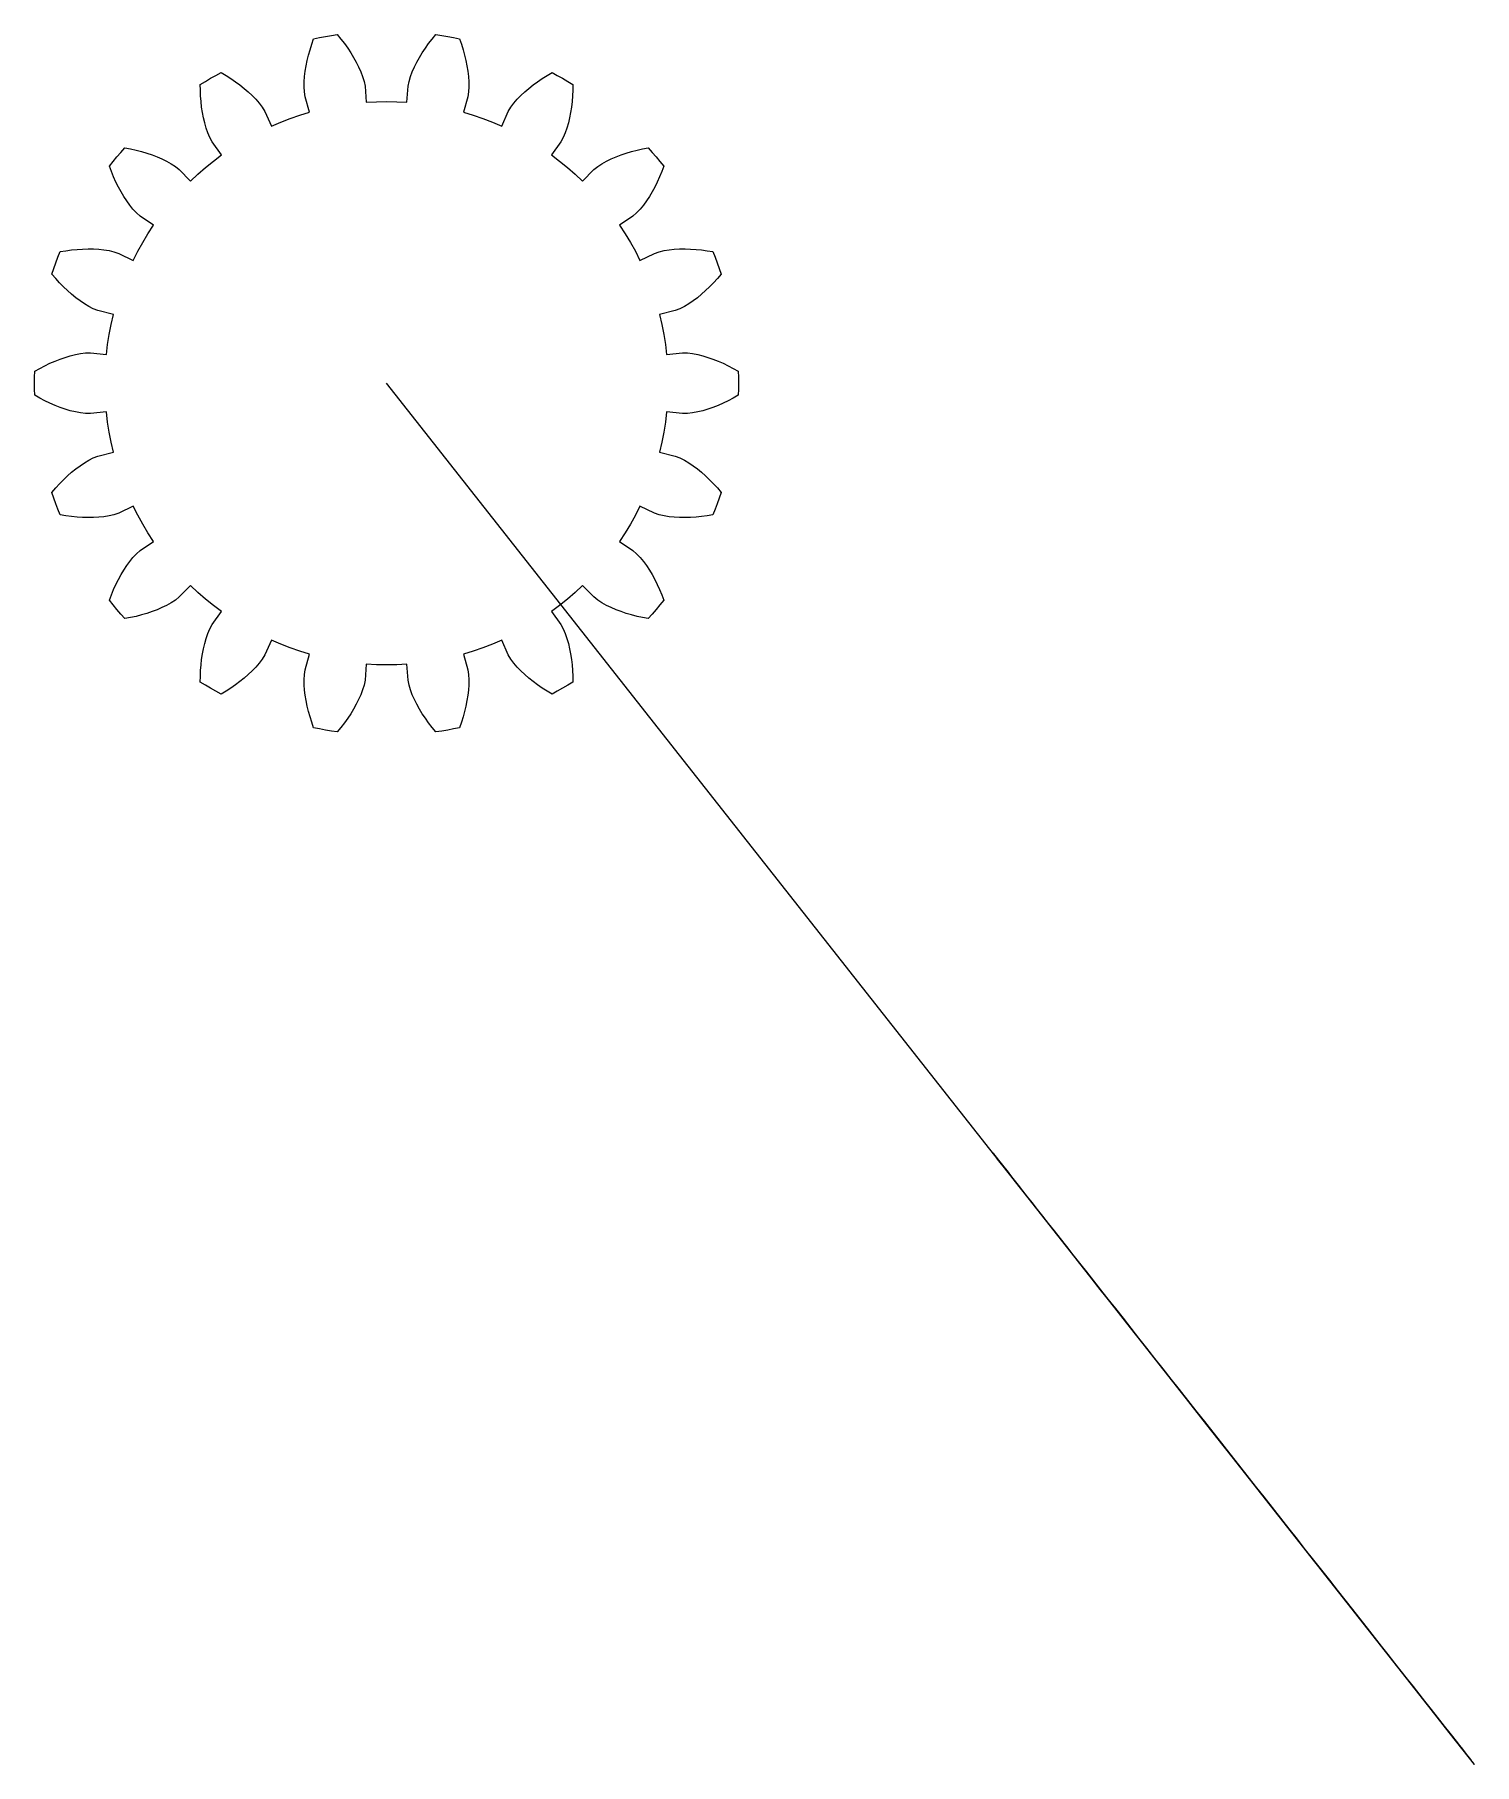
# Model space of a CAD drawing. Extents: x -18 to 211, y -18 to 223.
# Drawn here: x 149.3 to 210.6, y 149.6 to 223.3 of the extents above.
import ezdxf

# ---------------------------------------------------------------- set-up
doc = ezdxf.new("R2010")
doc.units = 0
doc.layers.add('LAYER_1', color=7, linetype='CONTINUOUS')

msp = doc.modelspace()

# ---------------------------------------------------------------- linework, layer by layer
at = {"layer": 'LAYER_1', "color": 7}
for points in [[(176.895356, 209.763333), (177.107221, 209.759128), (177.321202, 209.733051), (177.536396, 209.692044), (177.752409, 209.638422), (177.968958, 209.573539), (178.185761, 209.498185), (178.402677, 209.412954), (178.619424, 209.318269), (178.835832, 209.214467), (179.051732, 209.101861), (179.266926, 208.980618), (179.273474, 208.725066), (179.275647, 208.469457), (179.273474, 208.213848), (179.266926, 207.958296), (179.051732, 207.837054), (178.835832, 207.724447), (178.619424, 207.620646), (178.402677, 207.52596), (178.185761, 207.440729), (177.968958, 207.365376), (177.752409, 207.300493), (177.536396, 207.24687), (177.321202, 207.205864), (177.107221, 207.179786), (176.895356, 207.175581), (176.213056, 207.245544), (176.160986, 206.814534), (176.093337, 206.385669), (176.010223, 205.95957), (175.911756, 205.536717), (176.576812, 205.369105), (176.774481, 205.292707), (176.966646, 205.195002), (177.154803, 205.082847), (177.339461, 204.958613), (177.520761, 204.823569), (177.69873, 204.678592), (177.873398, 204.524329), (178.044706, 204.361205), (178.212572, 204.18967), (178.376938, 204.009979), (178.537664, 203.822471), (178.456412, 203.580098), (178.37104, 203.339165), (178.281576, 203.0997), (178.188019, 202.861814), (177.944348, 202.821485), (177.702935, 202.789481), (177.464091, 202.765972), (177.228012, 202.751155), (176.995037, 202.745228), (176.765534, 202.748587), (176.539841, 202.761654), (176.318522, 202.785163), (176.102284, 202.820215), (175.892282, 202.868898), (175.691763, 202.937422), (175.074543, 203.236521), (174.878201, 202.849312), (174.667946, 202.469469), (174.444115, 202.097472), (174.206964, 201.7338), (174.774569, 201.348849), (174.934194, 201.209432), (175.081345, 201.051895), (175.219831, 200.882167), (175.350839, 200.70225), (175.475017, 200.513359), (175.592675, 200.316255), (175.70404, 200.111531), (175.809224, 199.899695), (175.908312, 199.681057), (176.001305, 199.456013), (176.088201, 199.224817), (175.928943, 199.024862), (175.766326, 198.827645), (175.600352, 198.633222), (175.431075, 198.441678), (175.188307, 198.487116), (174.950507, 198.539609), (174.718012, 198.599243), (174.491105, 198.666045), (174.270182, 198.740156), (174.055636, 198.821803), (173.848034, 198.911268), (173.648108, 199.009058), (173.456902, 199.115964), (173.276223, 199.233509), (173.111208, 199.36652), (172.633519, 199.85866), (172.316583, 199.561959), (171.989092, 199.276915), (171.651526, 199.003921), (171.304308, 198.743317), (171.706024, 198.187424), (171.808329, 198.001835), (171.892742, 197.803489), (171.964793, 197.596592), (172.026374, 197.382724), (172.078444, 197.16276), (172.121596, 196.937293), (172.156253, 196.70683), (172.18264, 196.471795), (172.200957, 196.232471), (172.211371, 195.989167), (172.213967, 195.742194), (171.995922, 195.60876), (171.775648, 195.479079), (171.5532, 195.353151), (171.328636, 195.231034), (171.116038, 195.356792), (170.910552, 195.487432), (170.71246, 195.622984), (170.522073, 195.763361), (170.339814, 195.908564), (170.166134, 196.058678), (170.001655, 196.21376), (169.847252, 196.374034), (169.704108, 196.539867), (169.57454, 196.712136), (169.464982, 196.893548), (169.184424, 197.519376), (168.785108, 197.348998), (168.379894, 197.193155), (167.969317, 197.052072), (167.553886, 196.925919), (167.741253, 196.266168), (167.773934, 196.056759), (167.785392, 195.841508), (167.782344, 195.622476), (167.767076, 195.400423), (167.740773, 195.175916), (167.704197, 194.949291), (167.657941, 194.720889), (167.602343, 194.49099), (167.537714, 194.259822), (167.46428, 194.027666), (167.382238, 193.794692), (167.131709, 193.743864), (166.880362, 193.697353), (166.628253, 193.655105), (166.375467, 193.617174), (166.218692, 193.808041), (166.0703, 194.001081), (165.930515, 194.196209), (165.79962, 194.393229), (165.678039, 194.592026), (165.566166, 194.79246), (165.464651, 194.994447), (165.37434, 195.197872), (165.296588, 195.402681), (165.233737, 195.608873), (165.192814, 195.816814), (165.143228, 196.500864), (164.709735, 196.477299), (164.275649, 196.469453), (163.841563, 196.477299), (163.408069, 196.500864), (163.358483, 195.816814), (163.317561, 195.608873), (163.25471, 195.402681), (163.176958, 195.197872), (163.086646, 194.994447), (162.985131, 194.79246), (162.873258, 194.592026), (162.751677, 194.393229), (162.620782, 194.196209), (162.480998, 194.001081), (162.332605, 193.808041), (162.175831, 193.617174), (161.923044, 193.655105), (161.670935, 193.697353), (161.419588, 193.743864), (161.169059, 193.794692), (161.087017, 194.027666), (161.013583, 194.259822), (160.948954, 194.49099), (160.893356, 194.720889), (160.8471, 194.949291), (160.810524, 195.175916), (160.784221, 195.400423), (160.768953, 195.622476), (160.765905, 195.841508), (160.777363, 196.056759), (160.810044, 196.266168), (160.997412, 196.925919), (160.581981, 197.052072), (160.171404, 197.193155), (159.766189, 197.348998), (159.366873, 197.519376), (159.086316, 196.893548), (158.976757, 196.712136), (158.847189, 196.539867), (158.704046, 196.374034), (158.549642, 196.21376), (158.385163, 196.058678), (158.211483, 195.908564), (158.029224, 195.763361), (157.838837, 195.622984), (157.640745, 195.487432), (157.435259, 195.356792), (157.222661, 195.231034), (156.998097, 195.353151), (156.77565, 195.479079), (156.555375, 195.60876), (156.33733, 195.742194), (156.339927, 195.989167), (156.350341, 196.232471), (156.368657, 196.471795), (156.395045, 196.70683), (156.429702, 196.937293), (156.472853, 197.16276), (156.524923, 197.382724), (156.586504, 197.596592), (156.658556, 197.803489), (156.742968, 198.001835), (156.845274, 198.187424), (157.246989, 198.743317), (156.899771, 199.003921), (156.562205, 199.276915), (156.234714, 199.561959), (155.917779, 199.85866), (155.440089, 199.36652), (155.275074, 199.233509), (155.094395, 199.115964), (154.90319, 199.009058), (154.703264, 198.911268), (154.495661, 198.821803), (154.281116, 198.740156), (154.060192, 198.666045), (153.833285, 198.599243), (153.600791, 198.539609), (153.36299, 198.487116), (153.120223, 198.441678), (152.950946, 198.633222), (152.784971, 198.827645), (152.622354, 199.024862), (152.463096, 199.224817), (152.549993, 199.456013), (152.642985, 199.681057), (152.742073, 199.899695), (152.847257, 200.111531), (152.958622, 200.316255), (153.076281, 200.513359), (153.200458, 200.70225), (153.331466, 200.882167), (153.469952, 201.051895), (153.617103, 201.209432), (153.776728, 201.348849), (154.344333, 201.7338), (154.107182, 202.097472), (153.883352, 202.469469), (153.673096, 202.849312), (153.476754, 203.236521), (152.859534, 202.937422), (152.659015, 202.868898), (152.449014, 202.820215), (152.232775, 202.785163), (152.011456, 202.761654), (151.785763, 202.748587), (151.55626, 202.745228), (151.323286, 202.751155), (151.087207, 202.765972), (150.848362, 202.789481), (150.606949, 202.821485), (150.363278, 202.861814), (150.269722, 203.0997), (150.180257, 203.339165), (150.094885, 203.580098), (150.013633, 203.822471), (150.174359, 204.009979), (150.338725, 204.18967), (150.506591, 204.361205), (150.6779, 204.524329), (150.852567, 204.678592), (151.030536, 204.823569), (151.211836, 204.958613), (151.396494, 205.082847), (151.584652, 205.195002), (151.776817, 205.292707), (151.974485, 205.369105), (152.639542, 205.536717), (152.541074, 205.95957), (152.45796, 206.385669), (152.390311, 206.814534), (152.338241, 207.245544), (151.655941, 207.175581), (151.444077, 207.179786), (151.230096, 207.205864), (151.014901, 207.24687), (150.798888, 207.300493), (150.582339, 207.365376), (150.365536, 207.440729), (150.14862, 207.52596), (149.931874, 207.620646), (149.715466, 207.724447), (149.499566, 207.837054), (149.284371, 207.958296), (149.277824, 208.213848), (149.27565, 208.469457), (149.277824, 208.725066), (149.284371, 208.980618), (149.499566, 209.101861), (149.715466, 209.214467), (149.931874, 209.318269), (150.14862, 209.412954), (150.365536, 209.498185), (150.582339, 209.573539), (150.798888, 209.638422), (151.014901, 209.692044), (151.230096, 209.733051), (151.444077, 209.759128), (151.655941, 209.763333), (152.338241, 209.69337), (152.390311, 210.12438), (152.45796, 210.553245), (152.541074, 210.979344), (152.639542, 211.402198), (151.974485, 211.569809), (151.776817, 211.646207), (151.584652, 211.743912), (151.396494, 211.856067), (151.211836, 211.980302), (151.030536, 212.115345), (150.852567, 212.260322), (150.6779, 212.414585), (150.506591, 212.57771), (150.338725, 212.749244), (150.174359, 212.928935), (150.013633, 213.116444), (150.094885, 213.358816), (150.180257, 213.599749), (150.269722, 213.839215), (150.363278, 214.0771), (150.606949, 214.117429), (150.848362, 214.149433), (151.087207, 214.172942), (151.323286, 214.187759), (151.55626, 214.193686), (151.785763, 214.190327), (152.011456, 214.17726), (152.232775, 214.153751), (152.449014, 214.118699), (152.659015, 214.070016), (152.859534, 214.001492), (153.476754, 213.702393), (153.673096, 214.089602), (153.883352, 214.469445), (154.107182, 214.841442), (154.344333, 215.205114), (153.776728, 215.590065), (153.617103, 215.729483), (153.469952, 215.887019), (153.331466, 216.056748), (153.200458, 216.236664), (153.076281, 216.425556), (152.958622, 216.62266), (152.847257, 216.827384), (152.742073, 217.03922), (152.642985, 217.257857), (152.549993, 217.482901), (152.463096, 217.714098), (152.622354, 217.914052), (152.784971, 218.111269), (152.950946, 218.305692), (153.120223, 218.497236), (153.36299, 218.451798), (153.600791, 218.399305), (153.833285, 218.339671), (154.060192, 218.272869), (154.281116, 218.198758), (154.495661, 218.117111), (154.703264, 218.027646), (154.90319, 217.929856), (155.094395, 217.822951), (155.275074, 217.705405), (155.440089, 217.572394), (155.917779, 217.080255), (156.234714, 217.376955), (156.562205, 217.661999), (156.899771, 217.934993), (157.246989, 218.195597), (156.845274, 218.75149), (156.742968, 218.937079), (156.658556, 219.135425), (156.586504, 219.342322), (156.524923, 219.55619), (156.472853, 219.776154), (156.429702, 220.001622), (156.395045, 220.232084), (156.368657, 220.467119), (156.350341, 220.706443), (156.339927, 220.949747), (156.33733, 221.19672), (156.555375, 221.330154), (156.77565, 221.459836), (156.998097, 221.585763), (157.222661, 221.707881), (157.435259, 221.582122), (157.640745, 221.451482), (157.838837, 221.31593), (158.029224, 221.175553), (158.211483, 221.03035), (158.385163, 220.880236), (158.549642, 220.725155), (158.704046, 220.564881), (158.847189, 220.399047), (158.976757, 220.226778), (159.086316, 220.045366), (159.366873, 219.419538), (159.766189, 219.589916), (160.171404, 219.745759), (160.581981, 219.886842), (160.997412, 220.012995), (160.810044, 220.672746), (160.777363, 220.882155), (160.765905, 221.097406), (160.768953, 221.316438), (160.784221, 221.538491), (160.810524, 221.762999), (160.8471, 221.989623), (160.893356, 222.218026), (160.948954, 222.447924), (161.013583, 222.679092), (161.087017, 222.911248), (161.169059, 223.144222), (161.419588, 223.195051), (161.670935, 223.241561), (161.923044, 223.28381), (162.175831, 223.32174), (162.332605, 223.130873), (162.480998, 222.937833), (162.620782, 222.742705), (162.751677, 222.545686), (162.873258, 222.346888), (162.985131, 222.146454), (163.086646, 221.944468), (163.176958, 221.741042), (163.25471, 221.536233), (163.317561, 221.330042), (163.358483, 221.1221), (163.408069, 220.43805), (163.841563, 220.461616), (164.275649, 220.469461), (164.709735, 220.461616), (165.143228, 220.43805), (165.192814, 221.1221), (165.233737, 221.330042), (165.296588, 221.536233), (165.37434, 221.741042), (165.464651, 221.944468), (165.566166, 222.146454), (165.678039, 222.346888), (165.79962, 222.545686), (165.930515, 222.742705), (166.0703, 222.937833), (166.218692, 223.130873), (166.375467, 223.32174), (166.628253, 223.28381), (166.880362, 223.241561), (167.131709, 223.195051), (167.382238, 223.144222), (167.46428, 222.911248), (167.537714, 222.679092), (167.602343, 222.447924), (167.657941, 222.218026), (167.704197, 221.989623), (167.740773, 221.762999), (167.767076, 221.538491), (167.782344, 221.316438), (167.785392, 221.097406), (167.773934, 220.882155), (167.741253, 220.672746), (167.553886, 220.012995), (167.969317, 219.886842), (168.379894, 219.745759), (168.785108, 219.589916), (169.184424, 219.419538), (169.464982, 220.045366), (169.57454, 220.226778), (169.704108, 220.399047), (169.847252, 220.564881), (170.001655, 220.725155), (170.166134, 220.880236), (170.339814, 221.03035), (170.522073, 221.175553), (170.71246, 221.31593), (170.910552, 221.451482), (171.116038, 221.582122), (171.328636, 221.707881), (171.5532, 221.585763), (171.775648, 221.459836), (171.995922, 221.330154), (172.213967, 221.19672), (172.211371, 220.949747), (172.200957, 220.706443), (172.18264, 220.467119), (172.156253, 220.232084), (172.121596, 220.001622), (172.078444, 219.776154), (172.026374, 219.55619), (171.964793, 219.342322), (171.892742, 219.135425), (171.808329, 218.937079), (171.706024, 218.75149), (171.304308, 218.195597), (171.651526, 217.934993), (171.989092, 217.661999), (172.316583, 217.376955), (172.633519, 217.080255), (173.111208, 217.572394), (173.276223, 217.705405), (173.456902, 217.822951), (173.648108, 217.929856), (173.848034, 218.027646), (174.055636, 218.117111), (174.270182, 218.198758), (174.491105, 218.272869), (174.718012, 218.339671), (174.950507, 218.399305), (175.188307, 218.451798), (175.431075, 218.497236), (175.600352, 218.305692), (175.766326, 218.111269), (175.928943, 217.914052), (176.088201, 217.714098), (176.001305, 217.482901), (175.908312, 217.257857), (175.809224, 217.03922), (175.70404, 216.827384), (175.592675, 216.62266), (175.475017, 216.425556), (175.350839, 216.236664), (175.219831, 216.056748), (175.081345, 215.887019), (174.934194, 215.729483), (174.774569, 215.590065), (174.206964, 215.205114), (174.444115, 214.841442), (174.667946, 214.469445), (174.878201, 214.089602), (175.074543, 213.702393), (175.691763, 214.001492), (175.892282, 214.070016), (176.102284, 214.118699), (176.318522, 214.153751), (176.539841, 214.17726), (176.765534, 214.190327), (176.995037, 214.193686), (177.228012, 214.187759), (177.464091, 214.172942), (177.702935, 214.149433), (177.944348, 214.117429), (178.188019, 214.0771), (178.281576, 213.839215), (178.37104, 213.599749), (178.456412, 213.358816), (178.537664, 213.116444), (178.376938, 212.928935), (178.212572, 212.749244), (178.044706, 212.57771), (177.873398, 212.414585), (177.69873, 212.260322), (177.520761, 212.115345), (177.339461, 211.980302), (177.154803, 211.856067), (176.966646, 211.743912), (176.774481, 211.646207), (176.576812, 211.569809), (175.911756, 211.402198), (176.010223, 210.979344), (176.093337, 210.553245), (176.160986, 210.12438), (176.213056, 209.69337), (176.895356, 209.763333)], [(210.637887, 149.634744), (164.275649, 208.469457)]]:
    msp.add_lwpolyline(points, dxfattribs=at)
msp.add_open_spline([(210.637887, 149.634744), (210.637887, 149.634744), (164.275649, 208.469457), (210.637887, 149.634744)], degree=3, dxfattribs=at)

doc.saveas('drawing.dxf')
